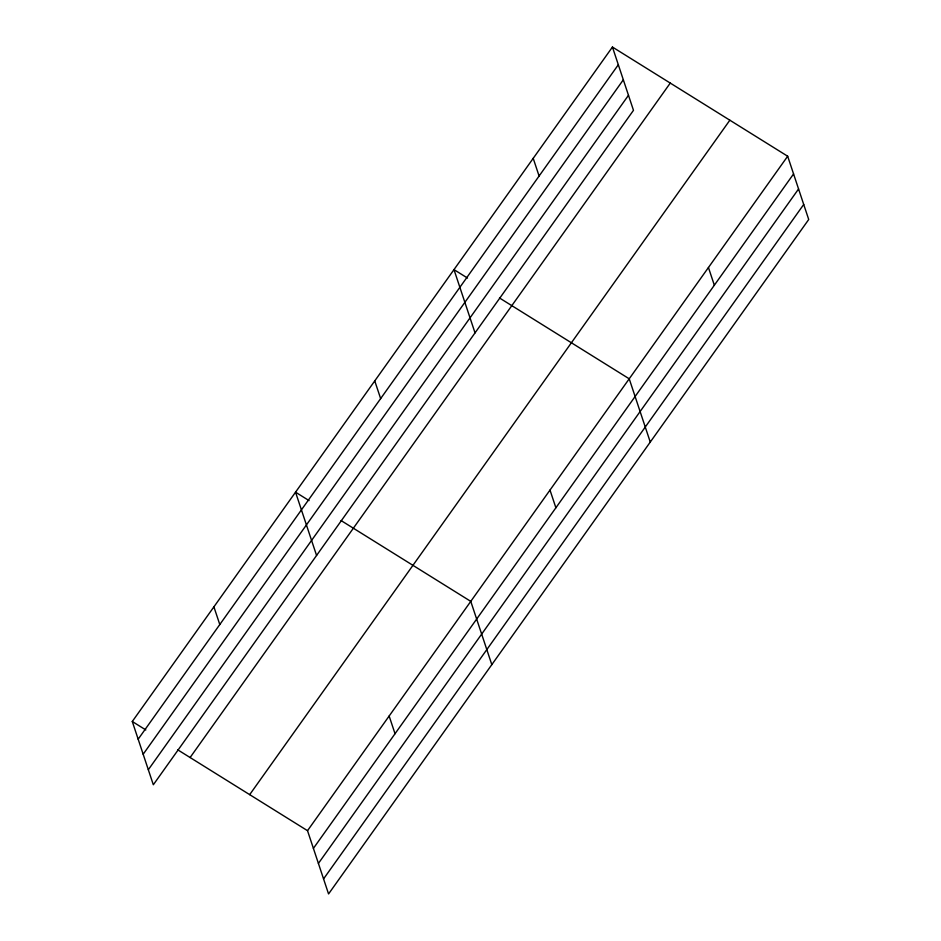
<?xml version="1.0" encoding="UTF-8"?>
<svg xmlns="http://www.w3.org/2000/svg" width="941" height="941" viewBox="0 0 941 941"><rect width="100%" height="100%" fill="white"/><g stroke="black" fill="none" stroke-linecap="round" stroke-linejoin="round"><path stroke-width="1.41" d="M612.438 47.05L633.481 110.32L153.324 784.77L132.281 721.5L612.438 47.05L787.676 156.23L808.719 219.5L328.562 893.95L307.519 830.68L177.802 749.859M138.162 739.203L618.319 64.753M143.173 754.235L623.33 79.785M148.325 769.726L628.482 95.288M190.106 757.529L670.263 83.079M249.683 794.651L729.851 120.201M307.519 830.68L787.676 156.23M313.4 848.382L793.569 173.932M318.411 863.415L798.568 188.976M323.563 878.906L803.72 204.468M467.512 278.054L453.985 269.62L475.029 332.891M499.506 297.979L629.223 378.8L650.266 442.07M309.06 500.612L295.533 492.178L316.576 555.461M341.054 520.549L470.771 601.37L491.814 664.64M132.281 721.5L145.808 729.934M708.444 267.515L714.337 285.217M533.206 158.335L539.099 176.038M550.003 490.085L555.884 507.787M374.753 380.905L380.646 398.608M389.139 716.019L395.032 733.721M213.901 606.839L219.794 624.542"/></g></svg>
